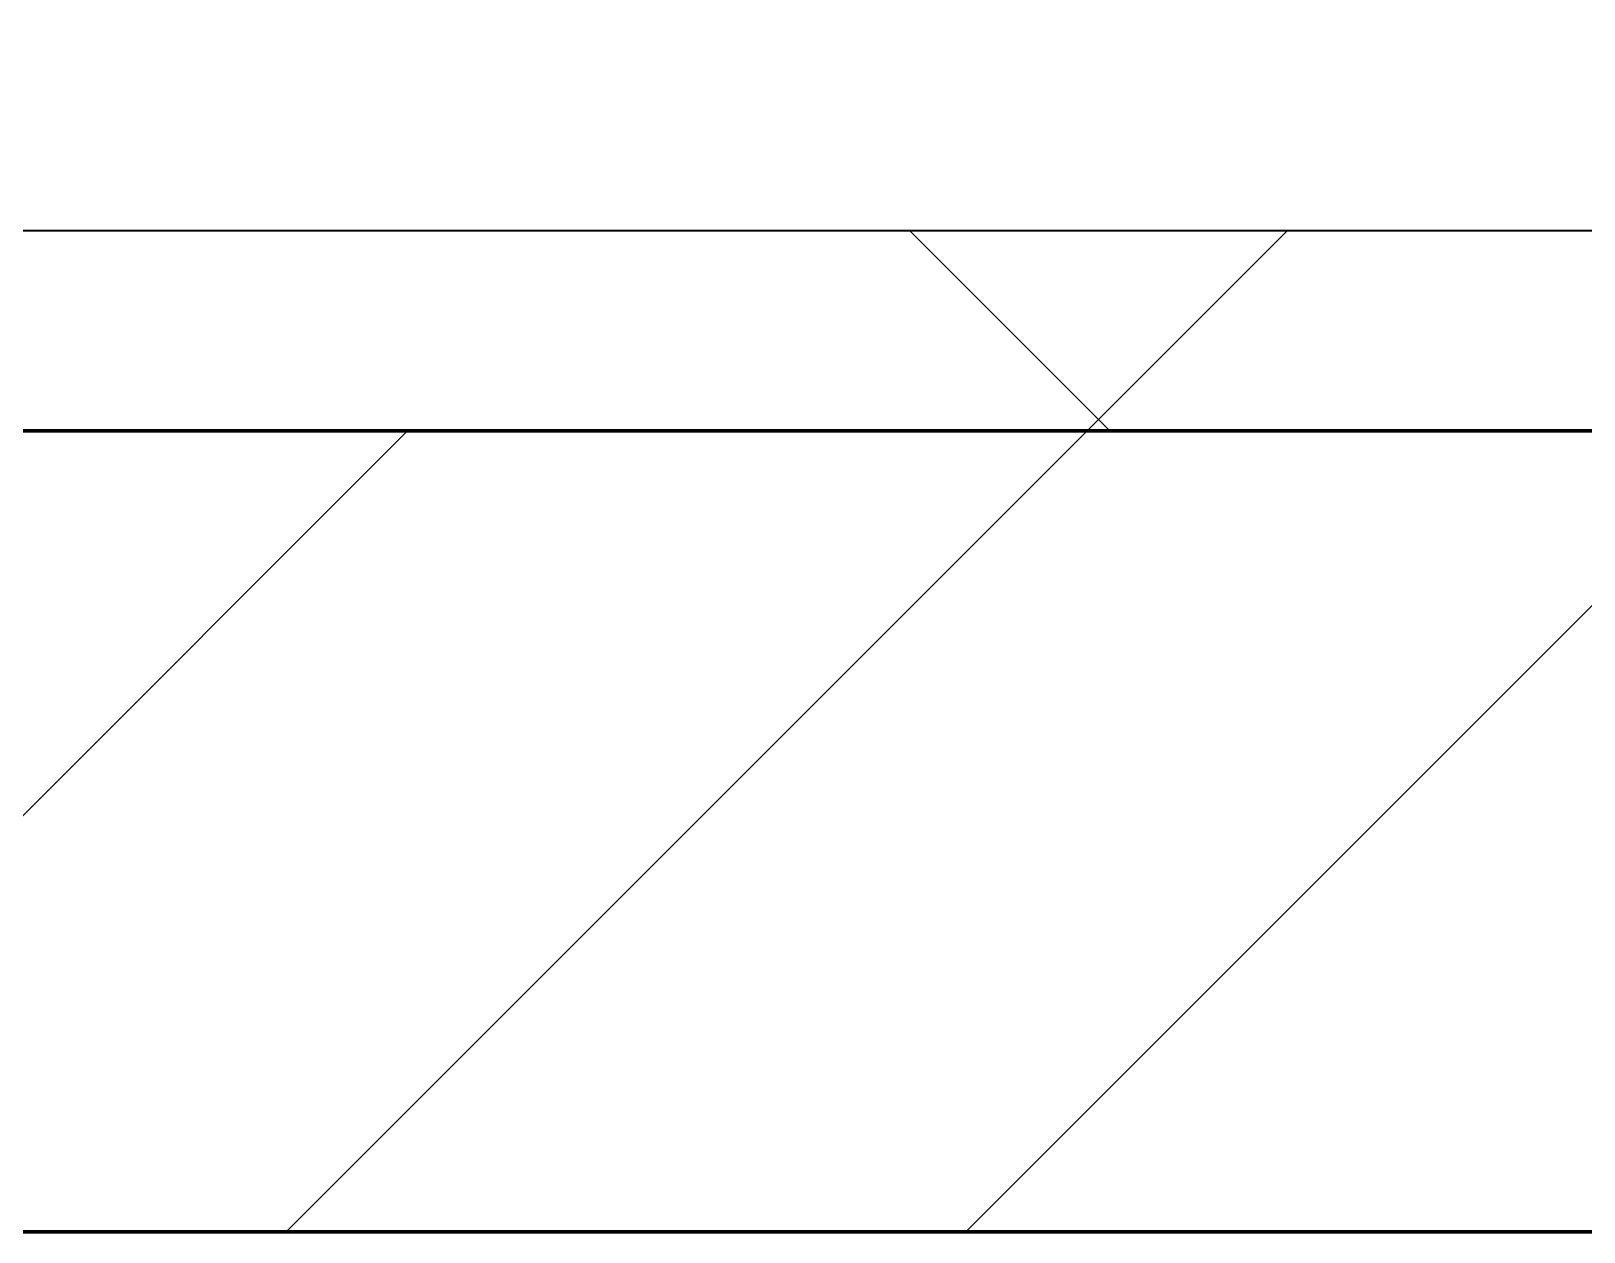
# Model space of a CAD drawing. Header units: millimetres. Extents: x -853432 to -773672, y -18171 to 22484.
# Drawn here: x -799155.6 to -798767.8, y -4021 to -3721.2 of the extents above; entities that cross this region are included whole.
import ezdxf
from ezdxf.xclip import XClip

# ---------------------------------------------------------------- set-up
doc = ezdxf.new("R2010")
doc.units = ezdxf.units.MM
doc.header["$XCLIPFRAME"] = 0
for name, color, linetype, lineweight in [('A-GLAZ-CURT', 2, 'Continuous', 9), ('A-WALL', 5, 'Continuous', 35), ('A-WALL-FNSH', 2, 'Continuous', 35), ('A-WALL-PATT', 1, 'Continuous', 35)]:
    doc.layers.add(name, color=color, linetype=linetype, lineweight=lineweight)
doc.layers.add('A11_ALU.SOLID SHEET', color=2, linetype='Continuous')

# ---------------------------------------------------------------- blocks, each defined once
blk = doc.blocks.new('PPLS-PP19_Custom Tile Pattern - Custom Tile Pattern-V146-4251-01 ENLARGED CONCOURSE LEVEL - REFLECTED CEILING PLAN - SHEET 2')
at = {"layer": 'A-GLAZ-CURT'}
for p, q in [((-300, 0), (300, 0)), ((300, 0), (-300, 0)), ((195.99, 0), (213.31, 0)), ((213.31, 0), (195.99, 0)), ((230.06, 0), (300, 0)), ((-300, -50), (300, -50)), ((300, -50), (-300, -50))]:
    blk.add_line(p, q, dxfattribs=at)
for points, knots in [([(136.44, 0), (121.66, 0), (86.93, 0), (51.16, 0), (31.18, 0)], [-106.750556, -106.750556, -106.750556, -106.750556, -59.610984, 0, 0, 0, 0]), ([(168.37, 0), (167.68, 0), (162.47, 0), (147.02, 0), (109.77, 0), (76.86, 0), (57.82, 0), (46.51, 0), (41.18, 0), (36.02, 0), (35.54, 0), (35.54, 0)], [-543.375029, -543.375029, -543.375029, -543.375029, -530.793311, -458.593899, -401.860199, -357.622665, -341.267687, -334.000314, -326.15566, -319.318397, -317.489778, -317.489778, -317.489778, -317.489778]), ([(36.29, 0), (37.77, 0), (48.82, 0), (64.79, 0), (95.91, 0), (124.45, 0), (132.42, 0), (134.6, 0)], [-314.598523, -314.598523, -314.598523, -314.598523, -305.899624, -287.17622, -249.500363, -194.761443, -152.241002, -152.241002, -152.241002, -152.241002]), ([(94.4, 0), (94.4, 0), (94.64, 0), (99.11, 0), (108.97, 0), (120.79, 0), (139.94, 0), (163.31, 0), (185.23, 0), (193.62, 0), (194.69, 0), (194.79, 0)], [-2348.345796, -2348.345796, -2348.345796, -2348.345796, -2310.419338, -2233.599744, -2052.234781, -1843.028543, -1530.39897, -1095.004608, -529.74427, -295.064701, -265.121568, -265.121568, -265.121568, -265.121568]), ([(97.89, 0), (111.34, 0), (124.87, 0), (138.28, 0), (138.53, 0)], [-332.923826, -332.923826, -332.923826, -332.923826, -291.370682, -290.5735, -290.5735, -290.5735, -290.5735]), ([(98.07, 0), (99.37, 0), (108.21, 0), (116.36, 0), (128.63, 0), (128.95, 0)], [-67.897822, -67.897822, -67.897822, -67.897822, -63.759246, -39.050993, -35.895543, -35.895543, -35.895543, -35.895543]), ([(129.02, 0), (129.02, 0), (124.41, 0), (122.35, 0), (114.96, 0), (108.04, 0), (103.09, 0)], [-35.386604, -35.386604, -35.386604, -35.386604, -31.430235, -22.807238, -15.488593, 0, 0, 0, 0]), ([(157.9, 0), (156.77, 0), (151.67, 0), (143.29, 0), (134.04, 0), (126.24, 0), (118.6, 0), (114.23, 0), (111.98, 0), (105.66, 0), (105.23, 0), (105.23, 0)], [-10292.955006, -10292.955006, -10292.955006, -10292.955006, -10098.273015, -9847.788484, -9677.714971, -9567.007022, -9453.21225, -9220.200448, -9012.77275, -8966.157302, -8929.495943, -8929.495943, -8929.495943, -8929.495943]), ([(128.58, 0), (128.8, 0), (130.16, 0), (139.26, 0), (152.67, 0), (161.24, 0), (162.19, 0), (162.75, 0)], [-633.326174, -633.326174, -633.326174, -633.326174, -627.736123, -618.981161, -602.094757, -592.980799, -581.414464, -581.414464, -581.414464, -581.414464]), ([(137.1, 0), (136, 0), (133.64, 0), (129.87, 0), (129.11, 0)], [-670.405967, -670.405967, -670.405967, -670.405967, -651.020627, -640.742133, -640.742133, -640.742133, -640.742133]), ([(193.8, 0), (193.33, 0), (190.11, 0), (183.13, 0), (171, 0), (161.95, 0), (161.28, 0), (158.35, 0), (157.85, 0), (157.77, 0)], [-11665.349007, -11665.349007, -11665.349007, -11665.349007, -11565.880756, -11105.624034, -10839.086983, -10768.332124, -10666.779182, -10580.760289, -10550.278881, -10550.278881, -10550.278881, -10550.278881]), ([(300, 0), (286.53, 0), (254.22, 0), (207.11, 0), (177.41, 0), (159.34, 0), (158.33, 0), (158.3, 0)], [-285.253232, -285.253232, -285.253232, -285.253232, -244.693688, -187.987675, -143.776725, -129.632772, -123.352749, -123.352749, -123.352749, -123.352749]), ([(159.07, 0), (159.13, 0), (160.84, 0), (165.21, 0), (174.15, 0), (185.98, 0), (208.82, 0), (219.42, 0), (230.06, 0)], [-115.643202, -115.643202, -115.643202, -115.643202, -114.681583, -87.660824, -65.295536, -41.623857, -24.459831, 0, 0, 0, 0]), ([(162.75, 0), (165.4, 0), (170.91, 0), (172.61, 0), (172.61, 0)], [-111.264224, -111.264224, -111.264224, -111.264224, -56.742688, -19.085662, -19.085662, -19.085662, -19.085662]), ([(235.77, 0), (233.05, 0), (226.24, 0), (221.1, 0), (200.27, 0), (182.99, 0), (174.27, 0), (169.67, 0), (168.99, 0)], [-9365.605649, -9365.605649, -9365.605649, -9365.605649, -9221.510254, -9016.44624, -8717.832359, -8253.978395, -8152.463617, -8069.855175, -8069.855175, -8069.855175, -8069.855175]), ([(215.22, 0), (214.62, 0), (210.55, 0), (203.98, 0), (187.54, 0), (175.3, 0), (169.49, 0)], [-203.825446, -203.825446, -203.825446, -203.825446, -198.527383, -184.406837, -162.427601, -142.916156, -142.916156, -142.916156, -142.916156]), ([(171.51, 0), (176.48, 0), (193.23, 0), (201.73, 0), (208.81, 0), (213.55, 0), (227.08, 0), (235.49, 0)], [-7971.819559, -7971.819559, -7971.819559, -7971.819559, -7784.112253, -7606.717214, -7289.299508, -7042.621073, -6651.550015, -6651.550015, -6651.550015, -6651.550015]), ([(172.07, 0), (177.66, 0), (187.87, 0), (201.08, 0), (207.47, 0), (213.96, 0), (215.11, 0)], [-255.364076, -255.364076, -255.364076, -255.364076, -237.955587, -223.92608, -215.862851, -208.75215, -208.75215, -208.75215, -208.75215]), ([(300, 0), (288.22, 0), (262, 0), (230.43, 0), (219.94, 0), (219.02, 0)], [-12528.858583, -12528.858583, -12528.858583, -12528.858583, -11905.454923, -11162.864862, -10856.732305, -10856.732305, -10856.732305, -10856.732305]), ([(219.9, 0), (220.86, 0), (225.21, 0), (231.76, 0), (235.78, 0)], [-10670.940496, -10670.940496, -10670.940496, -10670.940496, -10511.382485, -10206.777265, -10206.777265, -10206.777265, -10206.777265]), ([(235.78, 0), (237.18, 0), (249.63, 0), (266.73, 0), (281.71, 0), (291.71, 0), (296.52, 0), (297.86, 0), (298.09, 0)], [-6647.031317, -6647.031317, -6647.031317, -6647.031317, -6582.165592, -6068.460911, -5766.029927, -5566.724884, -5280.360606, -5199.253518, -5199.253518, -5199.253518, -5199.253518]), ([(235.79, 0), (239.5, 0), (244.08, 0), (246.54, 0), (246.96, 0)], [-10206.460975, -10206.460975, -10206.460975, -10206.460975, -9925.173265, -9834.877357, -9834.877357, -9834.877357, -9834.877357]), ([(247.1, 0), (246.76, 0), (245.04, 0), (240.67, 0), (236.72, 0), (236.05, 0)], [-9649.085549, -9649.085549, -9649.085549, -9649.085549, -9581.591397, -9406.094246, -9370.397836, -9370.397836, -9370.397836, -9370.397836]), ([(284.76, 0), (284.76, 0), (285.09, 0), (287.47, 0), (293.59, 0), (297.76, 0), (300, 0)], [-4110.630118, -4110.630118, -4110.630118, -4110.630118, -4053.389046, -3959.664717, -3862.421465, -3746.95702, -3746.95702, -3746.95702, -3746.95702]), ([(297.38, 0), (295.84, 0), (291.62, 0), (285.38, 0), (284.87, 0)], [-4803.172655, -4803.172655, -4803.172655, -4803.172655, -4358.271401, -4143.037883, -4143.037883, -4143.037883, -4143.037883])]:
    blk.add_open_spline(points, degree=3, knots=knots, dxfattribs=at)
for points in [[(168.74, 0), (168.74, 0), (169.81, 0), (171.51, 0)], [(195.11, 0), (194.91, 0), (194.44, 0), (193.8, 0)]]:
    blk.add_open_spline(points, degree=3, dxfattribs=at)
blk = doc.blocks.new('PPLS-PP19_Custom Tile Pattern - Custom Tile Pattern-V147-4251-01 ENLARGED CONCOURSE LEVEL - REFLECTED CEILING PLAN - SHEET 2')
at = {"layer": 'A-GLAZ-CURT'}
for p, q in [((-300, 0), (300, 0)), ((300, 0), (-300, 0)), ((-293.07, 0), (-275.75, 0)), ((-275.75, 0), (-293.07, 0)), ((-222.32, 0), (-205, 0)), ((-205, 0), (-222.32, 0)), ((-300, -50), (300, -50)), ((300, -50), (-300, -50))]:
    blk.add_line(p, q, dxfattribs=at)
at = {"layer": 'A-GLAZ-CURT', "flags": 128}
for points in [[(-300, 0), (-291.56, 0), (-283.3, 0), (-275.2, 0), (-267.26, 0), (-259.45, 0), (-251.77, 0), (-244.2, 0), (-236.74, 0), (-229.36, 0), (-222.06, 0), (-214.83, 0), (-207.71, 0), (-200.76, 0), (-194.02, 0), (-187.54, 0), (-181.38, 0), (-175.58, 0), (-170.25, 0), (-165.64, 0), (-162.01, 0), (-159.53, 0), (-157.46, 0)], [(-125.17, 0), (-128.55, 0), (-134.16, 0), (-140.03, 0), (-145.5, 0), (-150.63, 0), (-155.53, 0), (-160.27, 0), (-164.95, 0), (-169.65, 0), (-174.47, 0), (-179.49, 0), (-184.81, 0), (-190.44, 0), (-196.37, 0), (-202.58, 0), (-209.04, 0), (-215.73, 0), (-222.63, 0), (-229.72, 0), (-236.97, 0), (-244.39, 0), (-251.96, 0), (-259.67, 0), (-267.51, 0), (-275.48, 0), (-283.55, 0), (-291.73, 0), (-300, 0)], [(-157.41, 0), (-154.52, 0), (-149.42, 0), (-141.84, 0), (-132.81, 0), (-126.08, 0)]]:
    blk.add_lwpolyline(points, dxfattribs=at)
at = {"layer": 'A-GLAZ-CURT'}
for points, knots in [([(-300, 0), (-284.65, 0), (-236.57, 0), (-174.61, 0), (-129.95, 0), (-110.8, 0), (-99.5, 0), (-91.46, 0)], [-5323.127839, -5323.127839, -5323.127839, -5323.127839, -4502.809032, -2700.551212, -1002.059161, -460.363443, 0, 0, 0, 0]), ([(-157.39, 0), (-174.66, 0), (-212.84, 0), (-262.56, 0), (-294.48, 0), (-300, 0)], [-16509.532678, -16509.532678, -16509.532678, -16509.532678, -15131.813646, -13729.592194, -13439.944408, -13439.944408, -13439.944408, -13439.944408]), ([(-137.88, 0), (-140.56, 0), (-147.66, 0), (-147.69, 0), (-158.72, 0), (-174.02, 0), (-185.59, 0), (-209.77, 0), (-232.01, 0), (-255.22, 0), (-262.59, 0), (-264.9, 0), (-265.4, 0)], [-3187.727384, -3187.727384, -3187.727384, -3187.727384, -2919.378265, -2477.344047, -2237.412286, -2029.680487, -1755.085331, -1400.429864, -858.079193, -543.655514, -208.940337, 0, 0, 0, 0]), ([(-258.6, 0), (-257.91, 0), (-254.26, 0), (-242.92, 0), (-232.76, 0), (-227.27, 0)], [-5722.54675, -5722.54675, -5722.54675, -5722.54675, -5657.471696, -5413.335975, -5108.045086, -5108.045086, -5108.045086, -5108.045086]), ([(-226.73, 0), (-227.9, 0), (-231.76, 0), (-233.46, 0), (-234, 0)], [-910.549282, -910.549282, -910.549282, -910.549282, -846.069444, -682.911962, -682.911962, -682.911962, -682.911962]), ([(-233.49, 0), (-233.44, 0), (-232.38, 0), (-230.74, 0), (-225.3, 0), (-223.63, 0)], [-455.274641, -455.274641, -455.274641, -455.274641, -440.605512, -119.536984, 0, 0, 0, 0]), ([(-133.82, 0), (-135.51, 0), (-137.8, 0), (-149.31, 0), (-162.01, 0), (-177.91, 0), (-199.46, 0), (-215.31, 0), (-225.23, 0), (-226.35, 0)], [-2731.647847, -2731.647847, -2731.647847, -2731.647847, -2418.507304, -2308.929706, -2113.765672, -1763.376603, -1422.553702, -978.033455, -917.303581, -917.303581, -917.303581, -917.303581]), ([(-225.2, 0), (-224.27, 0), (-220.06, 0), (-213.1, 0), (-200.2, 0), (-185.8, 0), (-171.84, 0), (-158.93, 0), (-157.35, 0)], [-5069.638732, -5069.638732, -5069.638732, -5069.638732, -5017.494783, -4832.723979, -4666.091899, -4349.945572, -4000.813434, -3845.170186, -3845.170186, -3845.170186, -3845.170186]), ([(-223.63, 0), (-219.39, 0), (-206.17, 0), (-188.58, 0), (-170.96, 0), (-161.71, 0), (-157.64, 0)], [-5463.295695, -5463.295695, -5463.295695, -5463.295695, -5161.076232, -4739.070012, -4465.409639, -4249.229985, -4249.229985, -4249.229985, -4249.229985]), ([(-157.39, 0), (-155.6, 0), (-148, 0), (-136.84, 0), (-127.33, 0), (-124.19, 0), (-123.43, 0), (-123.28, 0)], [-4244.822743, -4244.822743, -4244.822743, -4244.822743, -4149.119819, -3839.893365, -3647.167523, -3488.92562, -3439.852845, -3439.852845, -3439.852845, -3439.852845]), ([(-89.14, 0), (-101.77, 0), (-123.33, 0), (-148.82, 0), (-156.27, 0)], [-18670.125109, -18670.125109, -18670.125109, -18670.125109, -17136.203329, -16539.310749, -16539.310749, -16539.310749, -16539.310749]), ([(-152.35, 0), (-151.03, 0), (-147.71, 0), (-143.57, 0), (-138.62, 0)], [-3494.978217, -3494.978217, -3494.978217, -3494.978217, -3371.022232, -3227.460399, -3227.460399, -3227.460399, -3227.460399]), ([(-118.78, 0), (-121.86, 0), (-126.28, 0), (-136.96, 0), (-147.46, 0), (-150.03, 0), (-150.57, 0)], [-5938.474035, -5938.474035, -5938.474035, -5938.474035, -5700.061948, -5508.838257, -5298.784692, -5196.16478, -5196.16478, -5196.16478, -5196.16478]), ([(-150.34, 0), (-150.07, 0), (-147.75, 0), (-142.6, 0), (-127.26, 0), (-107.3, 0), (-90.42, 0), (-75.26, 0), (-68.41, 0), (-65.12, 0), (-63.63, 0)], [-4948.728362, -4948.728362, -4948.728362, -4948.728362, -4883.323924, -4440.880425, -4054.690705, -3793.097032, -3402.597032, -3144.956779, -3050.982048, -2969.237017, -2969.237017, -2969.237017, -2969.237017]), ([(-26.75, 0), (-27.82, 0), (-36.18, 0), (-53.55, 0), (-78.2, 0), (-110.94, 0), (-130.52, 0), (-147.74, 0), (-149.07, 0)], [-8718.362214, -8718.362214, -8718.362214, -8718.362214, -8532.293389, -8073.216054, -7508.296369, -7004.680444, -6449.282163, -6277.220794, -6277.220794, -6277.220794, -6277.220794]), ([(-148.23, 0), (-146.94, 0), (-140.15, 0), (-137.28, 0), (-133.93, 0), (-128.78, 0), (-126.5, 0)], [-6162.058746, -6162.058746, -6162.058746, -6162.058746, -6017.569127, -5560.701257, -5364.112219, -5231.017328, -5231.017328, -5231.017328, -5231.017328]), ([(-86.16, 0), (-91.37, 0), (-104.13, 0), (-122.65, 0), (-139.03, 0), (-146.11, 0), (-146.95, 0)], [-1681.3698, -1681.3698, -1681.3698, -1681.3698, -1374.161226, -945.742622, -741.901385, -489.130243, -489.130243, -489.130243, -489.130243]), ([(-146.69, 0), (-146.59, 0), (-145.49, 0), (-135.69, 0), (-128.29, 0), (-125.15, 0)], [-420.34245, -420.34245, -420.34245, -420.34245, -406.956646, -290.263673, 0, 0, 0, 0]), ([(-127.41, 0), (-131.63, 0), (-133.16, 0), (-134.09, 0), (-134.15, 0)], [-8540.990293, -8540.990293, -8540.990293, -8540.990293, -8266.114998, -8246.473386, -8246.473386, -8246.473386, -8246.473386]), ([(-134.15, 0), (-133.32, 0), (-130.31, 0), (-117.33, 0), (-92.04, 0), (-74.02, 0), (-62.74, 0), (-60.36, 0), (-59.97, 0)], [-7657.439573, -7657.439573, -7657.439573, -7657.439573, -7293.749979, -6839.55839, -6236.997189, -5713.340575, -5140.470607, -5006.787413, -5006.787413, -5006.787413, -5006.787413]), ([(-120.13, 0), (-120.14, 0), (-120.24, 0), (-121.3, 0), (-129.25, 0), (-133.82, 0)], [-2933.992132, -2933.992132, -2933.992132, -2933.992132, -2920.575025, -2840.280255, -2731.647847, -2731.647847, -2731.647847, -2731.647847]), ([(-113.43, 0), (-113.44, 0), (-113.96, 0), (-119.73, 0), (-125.43, 0), (-127.03, 0), (-127.41, 0)], [-328.499627, -328.499627, -328.499627, -328.499627, -282.672656, -98.539552, -24.539552, 0, 0, 0, 0]), ([(-126.5, 0), (-122.44, 0), (-108.71, 0), (-86.68, 0), (-63.44, 0), (-54.4, 0), (-48.53, 0), (-30.79, 0), (-18.03, 0), (8.61, 0), (15.02, 0), (22.91, 0), (31, 0), (39.04, 0), (51.19, 0), (58.74, 0), (61.34, 0), (61.45, 0)], [-5231.017328, -5231.017328, -5231.017328, -5231.017328, -4994.692869, -4542.524482, -4008.285538, -3689.699207, -3546.54457, -3315.260113, -2864.387349, -2439.246196, -2084.094819, -1956.422387, -1818.904206, -1645.594513, -1443.202566, -1228.752106, -1120.932285, -1120.932285, -1120.932285, -1120.932285]), ([(-125.15, 0), (-124.93, 0), (-121.96, 0), (-113.01, 0), (-100.16, 0), (-92.82, 0), (-88.45, 0)], [-3362.7396, -3362.7396, -3362.7396, -3362.7396, -3342.215224, -3074.362186, -2902.289527, -2671.440564, -2671.440564, -2671.440564, -2671.440564]), ([(-122.08, 0), (-122.01, 0), (-121.69, 0), (-121.2, 0), (-120.88, 0)], [-3136.336417, -3136.336417, -3136.336417, -3136.336417, -3110.304437, -3035.164275, -3035.164275, -3035.164275, -3035.164275]), ([(-36.33, 0), (-36.43, 0), (-37.27, 0), (-45.02, 0), (-46.13, 0), (-60.59, 0), (-81.23, 0), (-99.51, 0), (-114.02, 0), (-117.28, 0), (-118.78, 0)], [-1855.773136, -1855.773136, -1855.773136, -1855.773136, -1810.870157, -1672.078046, -1405.135169, -1060.00838, -740.068933, -229.489605, -116.330425, 0, 0, 0, 0]), ([(-117.74, 0), (-117.19, 0), (-114.78, 0), (-113.43, 0), (-113.43, 0)], [-821.249067, -821.249067, -821.249067, -821.249067, -394.672656, -330.879064, -330.879064, -330.879064, -330.879064]), ([(-36.62, 0), (-36.62, 0), (-40.35, 0), (-44.32, 0), (-58.97, 0), (-85.2, 0), (-107.61, 0), (-116.56, 0), (-117.56, 0)], [-4069.478503, -4069.478503, -4069.478503, -4069.478503, -3858.647035, -3538.256648, -2842.901703, -2193.204658, -1433.981041, -985.49888, -985.49888, -985.49888, -985.49888]), ([(-115.82, 0), (-114.96, 0), (-110.41, 0), (-96.78, 0), (-71.33, 0), (-46.06, 0), (-26.05, 0), (-20.53, 0)], [-5724.064692, -5724.064692, -5724.064692, -5724.064692, -5430.283136, -5103.229623, -4799.173296, -4065.652676, -3775.446925, -3775.446925, -3775.446925, -3775.446925]), ([(9.32, 0), (9.08, 0), (7.65, 0), (2.57, 0), (-12.23, 0), (-25.64, 0), (-40, 0), (-56.24, 0), (-75.59, 0), (-94, 0), (-112.01, 0), (-114.94, 0), (-115.63, 0)], [-2922.926651, -2922.926651, -2922.926651, -2922.926651, -2882.788014, -2720.818881, -2518.50168, -2125.455881, -1792.521578, -1466.981642, -1208.454564, -789.402658, -501.969187, -243.577221, -243.577221, -243.577221, -243.577221]), ([(-91.46, 0), (-90.09, 0), (-84.7, 0), (-77.43, 0), (-72.73, 0), (-72.64, 0), (-72.64, 0)], [-19832.387487, -19832.387487, -19832.387487, -19832.387487, -19753.885894, -19541.04734, -19478.625389, -19471.062469, -19471.062469, -19471.062469, -19471.062469]), ([(-72.93, 0), (-75.51, 0), (-80.65, 0), (-86.51, 0), (-88.44, 0)], [-19442.345229, -19442.345229, -19442.345229, -19442.345229, -18935.241197, -18698.409542, -18698.409542, -18698.409542, -18698.409542]), ([(-87.93, 0), (-86.85, 0), (-80.34, 0), (-71.67, 0), (-65.93, 0), (-65.07, 0)], [-2662.16885, -2662.16885, -2662.16885, -2662.16885, -2605.247022, -2322.099534, -2241.8264, -2241.8264, -2241.8264, -2241.8264])]:
    blk.add_open_spline(points, degree=3, knots=knots, dxfattribs=at)
blk = doc.blocks.new('*U634')
at = {"layer": 'A-GLAZ-CURT'}
for name, p in [('PPLS-PP19_Custom Tile Pattern - Custom Tile Pattern-V146-4251-01 ENLARGED CONCOURSE LEVEL - REFLECTED CEILING PLAN - SHEET 2', (36602.37, -7350)), ('PPLS-PP19_Custom Tile Pattern - Custom Tile Pattern-V147-4251-01 ENLARGED CONCOURSE LEVEL - REFLECTED CEILING PLAN - SHEET 2', (37202.37, -7350))]:
    blk.add_blockref(name, p, dxfattribs=at)
blk = doc.blocks.new('*U1213')
blk.add_lwpolyline([(22690, -750), (19166.45, -750), (19116.45, -700), (18966.44, -550), (-101025.39, -550), (-101025.39, -6704.96), (-96300, -6704.96), (-96300, -7350), (-94497.63, -7350), (17250, -7350), (17250, -6849.96), (18300, -6849.96), (22690, -6849.96)], close=True)

msp = doc.modelspace()

# ---------------------------------------------------------------- block references
at = {"layer": 'A11_ALU.SOLID SHEET'}
ref = msp.add_blockref('*U1213', (-744682.37, 3579.02), dxfattribs=at)
XClip(ref).set_block_clipping_path([(-104690.1238047112, -9620.0029952966), (-34092.6543255156, 14392.9971737705)])

# ---------------------------------------------------------------- next in the draw order: hatches: boundary and pattern name
at = {"layer": 'A-WALL-PATT', "lineweight": 9}
h = msp.add_hatch(dxfattribs=at)
h.set_pattern_fill('FP_4', color=256, style=0, pattern_type=2)
h.set_pattern_definition([(45, (0, 0), (-212.13203, 212.13203), []), (135, (0, 0), (-212.13203, -212.13203), [])])
h.paths.add_polyline_path([(-779464.45, -3820.98), (-778775.03, -3820.98), (-778775.03, -3770.98), (-827933.88, -3770.98), (-828045.79, -3820.98), (-779602.34, -3820.98)])
h.paths.add_polyline_path([(-828965.42, -3820.98), (-828156.1, -3820.98), (-828044.19, -3770.98), (-841032.37, -3770.98), (-841032.37, -3820.98), (-829103.3, -3820.98)])
h = msp.add_hatch(dxfattribs=at)
h.set_pattern_fill('FP_2', color=256, style=0, pattern_type=2)
h.set_pattern_definition([(45, (0, 0), (-84.852814, 84.852814), [])])
h.paths.add_polyline_path([(-779326.57, -4020.98), (-778775.03, -4020.98), (-778775.03, -3820.98), (-828045.79, -3820.98), (-828336.65, -3950.93), (-828355, -3909.85), (-828156.1, -3820.98), (-841232.37, -3820.98), (-841232.37, -4020.98), (-779878.11, -4020.98)])
h.paths.add_polyline_path([(-828280, -3860.98), (-828285, -3859.64), (-828288.66, -3855.98), (-828289.66, -3848.39), (-828287.07, -3844.76), (-828282.59, -3841.32), (-828280, -3840.98), (-828272.93, -3843.91), (-828270.34, -3848.39), (-828270.34, -3851.81), (-828272.93, -3858.05), (-828279.18, -3860.64)])

# ---------------------------------------------------------------- next in the draw order: linework, layer by layer
at = {"layer": 'A-WALL', "color": 7, "lineweight": 70}
for p, q in [((-799580, -3820.98), (-798380, -3820.98)), ((-798380, -3820.98), (-799580, -3820.98)), ((-798380, -4020.98), (-799580, -4020.98))]:
    msp.add_line(p, q, dxfattribs=at)
at = {"layer": 'A-WALL-FNSH', "color": 250}
msp.add_line((-799580, -3770.98), (-798380, -3770.98), dxfattribs=at)

# ---------------------------------------------------------------- next in the draw order: block references
msp.add_blockref('*U634', (-835882.37, 3579.02))

doc.saveas('drawing.dxf')
